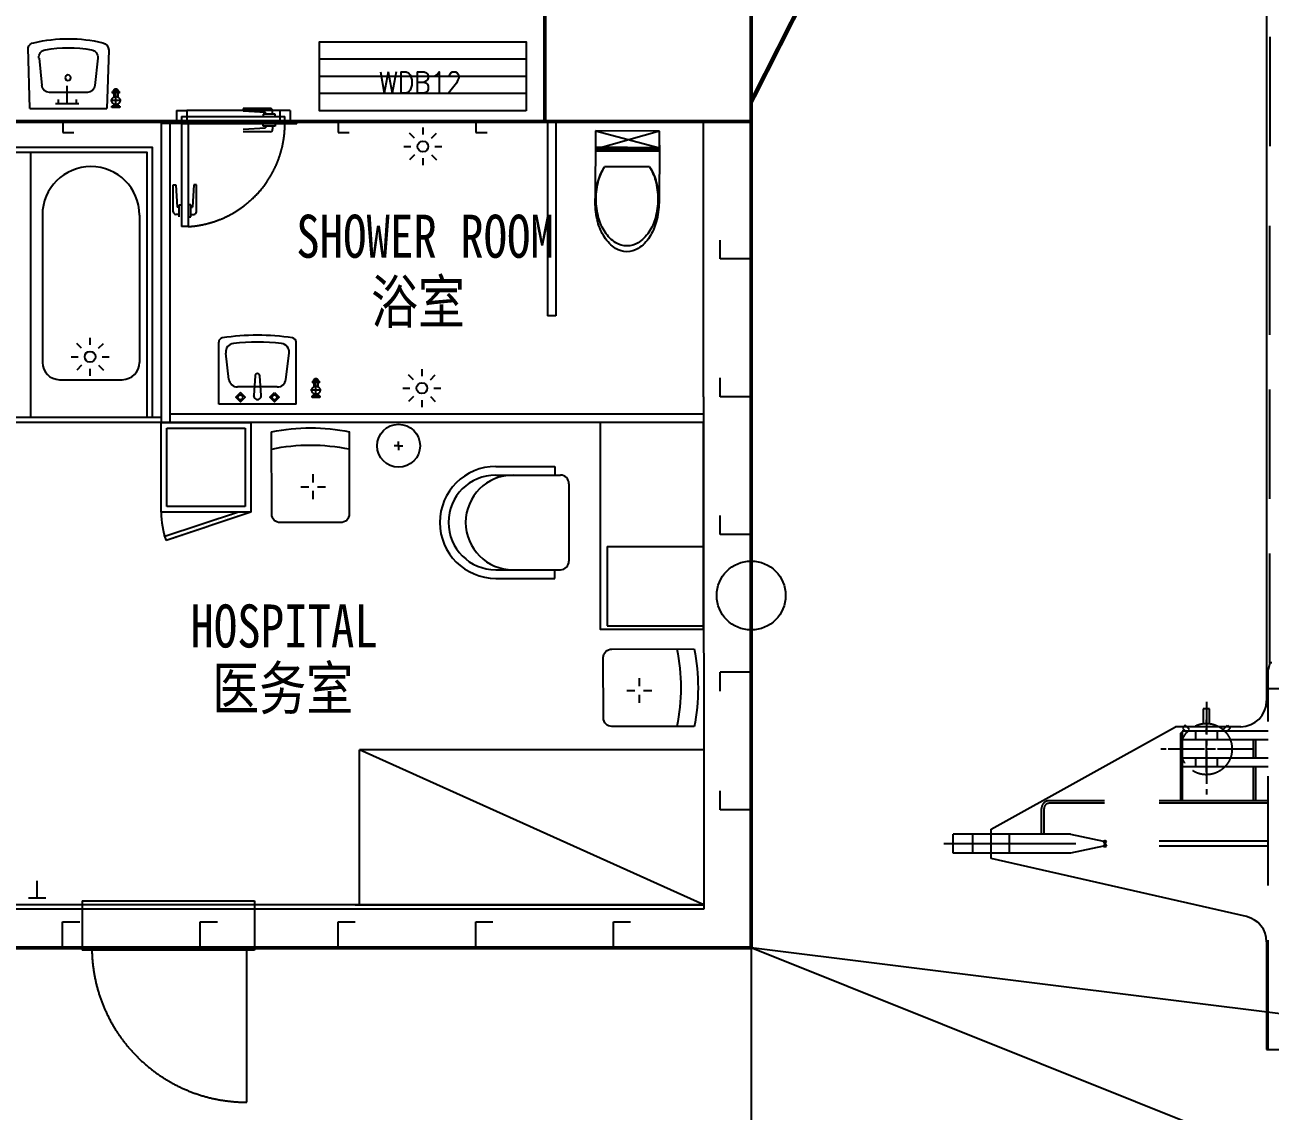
# Model space of a CAD drawing. Header units: millimetres. Extents: x -1838618 to -1600818, y -1770412 to -1553248.
# Drawn here: x -1804323 to -1797090, y -1729251 to -1722942 of the extents above; entities that cross this region are included whole.
import ezdxf
from ezdxf.enums import TextEntityAlignment as Align

# ---------------------------------------------------------------- set-up
doc = ezdxf.new("R2010")
doc.units = ezdxf.units.MM
doc.header["$LTSCALE"] = 100
for name, pattern in [('ACAD_ISO02W100', [15, 12, -3]), ('ACAD_ISO04W100', [30, 24, -3, 0, -3]), ('BORDER', [1.75, 1, -0.25, 0.25, -0.25]), ('CENTER', [2, 1.25, -0.25, 0.25, -0.25]), ('DASHEDSS', [0.175, 0.125, -0.05]), ('HC2-TOP$0$238-P33+P34-tv$0$DASHED2', [9.525, 6.35, -3.175]), ('HC2-TOP$0$CENTER2', [28.575, 19.05, -3.175, 3.175, -3.175]), ('HC2-TOP$0$DASHED2', [9.525, 6.35, -3.175]), ('HC2-TOP$0$PHANTOM', [63.5, 31.75, -6.35, 6.35, -6.35, 6.35, -6.35]), ('HIDDEN', [9.525, 6.35, -3.175]), ('PHANTOM2', [31.75, 15.875, -3.175, 3.175, -3.175, 3.175, -3.175])]:
    doc.linetypes.add(name, pattern=pattern)
for name, color, linetype in [('0-FURNITURE', 2, 'Continuous'), ('BUKLHEAD', 6, 'Continuous'), ('Eq', 4, 'PHANTOM2'), ('FUN', 3, 'Continuous'), ('Funno', 3, 'Continuous'), ('Furniture', 3, 'Continuous'), ('HC2-TOP$0$K1-CEN', 1, 'HC2-TOP$0$CENTER2'), ('HC2-TOP$0$K1-COMP_L', 140, 'HC2-TOP$0$PHANTOM'), ('HC2-TOP$0$K1-DASH', 2, 'HC2-TOP$0$DASHED2'), ('HC2-TOP$0$K2-DASH', 9, 'HC2-TOP$0$DASHED2'), ('HC2-TOP$0$SHAPE_L', 3, 'Continuous'), ('HC2-TOP$0$THICK_L', 3, 'Continuous'), ('TOITOR', 6, 'Continuous')]:
    doc.layers.add(name, color=color, linetype=linetype)
doc.styles.add('ROMANC', font='romans.shx', dxfattribs={"width": 0.85, "height": 150})
doc.styles.add('ROMANT', font='', dxfattribs={"width": 0.8})
doc.styles.get('ROMANT').set_extended_font_data('SimSun')

# ---------------------------------------------------------------- blocks, each defined once
blk = doc.blocks.new('HC2-TOP$0$CYL-280')
at = {"ltscale": 0.1}
for points in [[(-139.3, 122.3), (-122.3, 139.3), (-96.9, 113.8), (-113.8, 96.9)], [(-233, 18), (-233, -18), (-149, -18), (-149, 18)], [(-139.3, -122.3), (-122.3, -139.3), (-96.9, -113.8), (-113.8, -96.9)]]:
    blk.add_lwpolyline(points, close=True, dxfattribs=at)
blk.add_circle((0, 0), 149, dxfattribs=at)
at = {"layer": 'HC2-TOP$0$K1-CEN', "ltscale": 0.1}
for p, q in [((0, 275.2), (0, -275.2)), ((-275.2, 0), (275.2, 0))]:
    blk.add_line(p, q, dxfattribs=at)
blk = doc.blocks.new('A$C72DA127C')
at = {"color": 136, "linetype": 'HC2-TOP$0$238-P33+P34-tv$0$DASHED2', "lineweight": -2}
for p, q in [((-19895.7, -8353), (-19905.7, -8353)), ((-19905.7, -8353), (-19905.7, -8746)), ((-19395.7, -8343), (-19895.7, -8343)), ((-19895.7, -8343), (-19895.7, -8393)), ((-19895.7, -8353), (-19895.7, -8746)), ((-19395.7, -8393), (-19895.7, -8393)), ((-19482.7, -8499), (-19482.7, -8393)), ((-19467.7, -8499), (-19467.7, -8393)), ((-19895.7, -8499), (-19895.7, -8549)), ((-19395.7, -8499), (-19895.7, -8499)), ((-19395.7, -8549), (-19895.7, -8549)), ((-19482.7, -8746), (-19482.7, -8549)), ((-19467.7, -8746), (-19467.7, -8549)), ((-19395.7, -8746), (-20668.1, -8746)), ((-20713.1, -8941), (-20713.1, -8791)), ((-20698.1, -8941), (-20698.1, -8791)), ((-19395.7, -8761), (-20668.1, -8761)), ((-21112.7, -9051), (-21112.7, -8941)), ((-20545.7, -8941), (-21005.7, -8941)), ((-20898.7, -9051), (-20898.7, -8941)), ((-20545.7, -8941), (-20353.8, -8981)), ((-20353.8, -9011), (-20545.7, -9051)), ((-20345.7, -8995), (-20353.8, -8981)), ((-20345.7, -8997), (-20353.8, -9011)), ((-20345.7, -8995), (-20345.7, -8997)), ((-20343.7, -8995), (-20335.6, -8981)), ((-20343.7, -8995), (-20343.7, -8997)), ((-20343.7, -8997), (-20335.6, -9011)), ((-19395.7, -8981), (-20335.6, -8981)), ((-19395.7, -9011), (-20335.6, -9011)), ((-20545.7, -9051), (-21005.7, -9051))]:
    blk.add_line(p, q, dxfattribs=at)
at = {"color": 136, "linetype": 'Continuous', "lineweight": -2}
for p, q in [((-21225.7, -9051), (-21225.7, -8941)), ((-21005.7, -8941), (-21225.7, -8941)), ((-21225.7, -9051), (-21225.7, -8941)), ((-21005.7, -8941), (-21225.7, -8941)), ((-21005.7, -9051), (-21225.7, -9051)), ((-21005.7, -9051), (-21225.7, -9051))]:
    blk.add_line(p, q, dxfattribs=at)
at = {"color": 136, "linetype": 'HC2-TOP$0$238-P33+P34-tv$0$DASHED2', "lineweight": -2}
for centre, radius, start, end in [((-20668.1, -8791), 45, 90, 180), ((-20668.1, -8791), 30, 90, 180), ((-20344.7, -9017.9), 38, 76.18394, 103.81606), ((-20344.7, -8974.1), 38, 256.18394, 283.81606)]:
    blk.add_arc(centre, radius, start, end, dxfattribs=at)
at = {"layer": 'HC2-TOP$0$K1-CEN', "color": 136, "ltscale": 0.1}
for p, q in [((-19755.7, -8580.9), (-19755.7, -8276.1)), ((-19500.4, -8446), (-20008, -8446))]:
    blk.add_line(p, q, dxfattribs=at)
at = {"layer": 'HC2-TOP$0$K1-CEN', "color": 136, "ltscale": 0.5}
for p, q in [((-21005.7, -9071.1), (-21005.7, -8926.1)), ((-20513.3, -8996), (-21280.5, -8996))]:
    blk.add_line(p, q, dxfattribs=at)
at = {"layer": 'HC2-TOP$0$K1-CEN', "color": 136, "ltscale": 0.25}
blk.add_line((-21005.7, -9063.9), (-21005.7, -8933.4), dxfattribs=at)
at = {"layer": 'HC2-TOP$0$K1-DASH', "color": 136, "ltscale": 0.2}
for p, q in [((-19818.7, -8343), (-19818.7, -8393)), ((-19692.7, -8343), (-19692.7, -8393)), ((-19818.7, -8499), (-19818.7, -8549)), ((-19692.7, -8499), (-19692.7, -8549))]:
    blk.add_line(p, q, dxfattribs=at)
at = {"layer": 'HC2-TOP$0$K2-DASH', "color": 136}
for p, q in [((-19385.7, 454), (-19387.7, -5216)), ((-19387.7, -7946), (-19387.7, -5216)), ((-19387.7, -7946), (-19395.7, -7986)), ((-19375.7, -7946), (-19387.7, -7946)), ((-19395.7, -10191), (-19395.7, -7986))]:
    blk.add_line(p, q, dxfattribs=at)
at = {"layer": 'HC2-TOP$0$SHAPE_L', "color": 136}
for p, q in [((-19405.7, 8174), (-19405.7, -8166)), ((-21005.7, -8911), (-19935.7, -8316)), ((-19555.7, -8316), (-19935.7, -8316)), ((-21005.7, -9081), (-21005.7, -8911)), ((-19522.4, -9419.4), (-21005.7, -9081)), ((-19405.7, -9565.7), (-19405.7, -10191)), ((-19405.7, -10191), (-15165.7, -10191))]:
    blk.add_line(p, q, dxfattribs=at)
for centre, start, end in [((-19555.7, -8166), 270, 0), ((-19555.7, -9565.7), 0, 77.14751)]:
    blk.add_arc(centre, 150, start, end, dxfattribs=at)
at = {"layer": 'HC2-TOP$0$THICK_L', "color": 136}
blk.add_line((-18805.7, -8096), (-19405.7, -8096), dxfattribs=at)
at = {"layer": 'HC2-TOP$0$K1-COMP_L', "color": 136, "rotation": 270}
blk.add_blockref('HC2-TOP$0$CYL-280', (-19755.7, -8446), dxfattribs=at)
blk = doc.blocks.new('长板凳')
at = {"color": 2}
for p, q in [((1200, -100), (0, -100)), ((1200, -200), (0, -200)), ((1200, -300), (0, -300))]:
    blk.add_line(p, q, dxfattribs=at)
blk.add_lwpolyline([(1200, -400), (0, -400), (0, 0), (1200, 0)], close=True, dxfattribs=at)
blk = doc.blocks.new('沙发')
at = {"color": 2, "linetype": 'Continuous'}
for p, q in [((100, 325), (-243.791834, 325)), ((-243.791834, 325), (-243.791834, 275)), ((-325, -225), (-325, 225)), ((100, 275), (-275, 275)), ((100, -275), (-275, -275)), ((-243.791834, -325), (-243.791834, -275)), ((100, -325), (-243.791834, -325))]:
    blk.add_line(p, q, dxfattribs=at)
for centre, radius, start, end in [((100, 0), 325, 270, 90), ((-275, 225), 50, 90, 180), ((0, 0), 275, 270, 90), ((100, 0), 275, 270, 90), ((-275, -225), 50, 180, 270)]:
    blk.add_arc(centre, radius, start, end, dxfattribs=at)
blk = doc.blocks.new('*X8')
at = {"color": 0}
for p, q in [((37.5, 0), (37.5, 0)), ((56.25, 0), (56.25, 0)), ((75, 0), (75, 0)), ((93.75, 0), (93.75, 0)), ((84.375, -18.75), (84.375, -18.75)), ((103.125, -18.75), (103.125, -18.75)), ((121.875, -18.75), (121.875, -18.75)), ((131.25, -37.5), (131.25, -37.5)), ((140.625, -18.75), (140.625, -18.75)), ((150, -37.5), (150, -37.5)), ((168.75, -37.5), (168.75, -37.5)), ((178.125, -56.25), (178.125, -56.25)), ((187.5, -37.5), (187.5, -37.5)), ((196.875, -56.25), (196.875, -56.25)), ((206.25, -37.5), (206.25, -37.5)), ((215.625, -56.25), (215.625, -56.25)), ((234.375, -56.25), (234.375, -56.25)), ((243.75, -75), (243.75, -75)), ((253.125, -56.25), (253.125, -56.25)), ((262.5, -75), (262.5, -75)), ((281.25, -75), (281.25, -75)), ((300, -75), (300, -75)), ((290.625, -93.75), (290.625, -93.75)), ((309.375, -93.75), (309.375, -93.75)), ((328.125, -93.75), (328.125, -93.75)), ((337.5, -112.5), (337.5, -112.5)), ((346.875, -93.75), (346.875, -93.75)), ((356.25, -112.5), (356.25, -112.5)), ((375, -112.5), (375, -112.5)), ((384.375, -131.25), (384.375, -131.25)), ((393.75, -112.5), (393.75, -112.5)), ((403.125, -131.25), (403.125, -131.25)), ((412.5, -112.5), (412.5, -112.5)), ((421.875, -131.25), (421.875, -131.25)), ((440.625, -131.25), (440.625, -131.25)), ((450, -150), (450, -150)), ((459.375, -131.25), (459.375, -131.25)), ((468.75, -150), (468.75, -150)), ((487.5, -150), (487.5, -150)), ((496.875, -168.75), (496.875, -168.75)), ((506.25, -150), (506.25, -150)), ((515.625, -168.75), (515.625, -168.75)), ((534.375, -168.75), (534.375, -168.75)), ((553.125, -168.75), (553.125, -168.75)), ((543.75, -187.5), (543.75, -187.5)), ((562.5, -187.5), (562.5, -187.5))]:
    blk.add_line(p, q, dxfattribs=at)
blk = doc.blocks.new('冰箱')
at = {"color": 2}
for p, q in [((0, 520), (491.1, 684.2)), ((70.2, 520), (503.6, 663.2))]:
    blk.add_line(p, q, dxfattribs=at)
at = {"color": 2, "ltscale": 3}
blk.add_lwpolyline([(0, 520), (520, 520), (520, 0), (0, 0)], close=True, dxfattribs=at)
at = {"color": 2, "linetype": 'HIDDEN', "ltscale": 3}
blk.add_lwpolyline([(32, 488), (488, 488), (488, 32), (32, 32)], close=True, dxfattribs=at)
at = {"color": 2}
blk.add_arc((40, 520), 480, 0, 20, dxfattribs=at)
at = {"color": 2, "xscale": -0.8000000000465661, "yscale": 0.7999999999883585, "zscale": 0.8, "rotation": 180}
blk.add_blockref('*X8', (-3.2, 524.5), dxfattribs=at)
blk = doc.blocks.new('ref')
at = {"color": 2, "rotation": 270}
blk.add_blockref('冰箱', (0, 0), dxfattribs=at)
blk = doc.blocks.new('餐用椅子')
at = {"color": 2, "linetype": 'Continuous'}
for p, q in [((0, 0), (-477.3, 0.4)), ((-527.3, -49.6), (-527.6, -399.6)), ((-477.6, -449.6), (-0.3, -450))]:
    blk.add_line(p, q, dxfattribs=at)
at = {"color": 1, "linetype": 'CENTER', "ltscale": 54.848087}
for p, q in [((-319, -183.9), (-319, -136.4)), ((-391.4, -208.8), (-343.9, -208.8)), ((-294.1, -208.8), (-246.6, -208.8)), ((-319, -281.2), (-319, -233.7))]:
    blk.add_line(p, q, dxfattribs=at)
at = {"color": 2, "linetype": 'Continuous'}
for centre, radius, start, end in [((-477.3, -49.6), 50, 89.95316, 179.95316), ((-1203.2, -224.1), 1125.8, 348.4294, 11.48733), ((-1116.5, -222.8), 1139.1, 348.49685, 11.41983), ((-477.6, -399.6), 50, 179.95316, 269.95316)]:
    blk.add_arc(centre, radius, start, end, dxfattribs=at)
blk = doc.blocks.new('A$C11571D88')
at = {"color": 7}
for p, q in [((0, 0), (0, 450)), ((0, 450), (360, 450)), ((100, 109.4), (100, 340.6)), ((164.5, 238.5), (50.3, 246.7)), ((50.3, 203.3), (164.5, 211.5)), ((0, 0), (360, 0))]:
    blk.add_line(p, q, dxfattribs=at)
at = {"color": 7, "linetype": 'Continuous'}
for p, q in [((144, 390.2), (296.9, 408.8)), ((144, 59.8), (296.9, 41.2))]:
    blk.add_line(p, q, dxfattribs=at)
at = {"color": 7}
for points in [[(66.7, 324), (39.7, 351), (12.7, 324), (39.7, 297)], [(66.7, 126), (39.7, 99), (12.7, 126), (39.7, 153)]]:
    blk.add_lwpolyline(points, close=True, dxfattribs=at)
for centre in [(39.7, 324), (39.7, 126)]:
    blk.add_circle(centre, 14.2, dxfattribs=at)
at = {"color": 7, "linetype": 'Continuous'}
for centre, radius, start, end in [((360, 425), 25, 8.60238, 90), ((150, 340.6), 50, 96.9397, 180), ((302.9, 359.2), 50, 6.05634, 96.9397), ((-962.1, 225), 1322.1, 353.94366, 6.05634), ((-962.1, 225), 1362.1, 351.39762, 8.60238), ((150, 109.4), 50, 180, 263.0603), ((302.9, 90.8), 50, 263.0603, 353.94366), ((360, 25), 25, 269.99981, 351.39762)]:
    blk.add_arc(centre, radius, start, end, dxfattribs=at)
at = {"color": 7}
for centre, radius, start, end in [((48.7, 225), 21.8, 85.87714, 274.12286), ((163.5, 225), 13.5, 274.12286, 85.87714)]:
    blk.add_arc(centre, radius, start, end, dxfattribs=at)
blk = doc.blocks.new('A$C442A13E5')
at = {"layer": 'FUN'}
for p, q in [((0, 100), (100, 100)), ((50, 100), (50, 0))]:
    blk.add_line(p, q, dxfattribs=at)
blk = doc.blocks.new('SHUILONGTOU')
at = {"layer": 'Eq'}
for p, q in [((0, -117.3), (0, 0)), ((30.9, -72.3), (-30.9, -72.3)), ((-24.5, -23.5), (24.5, -23.5)), ((-12, -23.5), (-12, -51.8)), ((12, -23.5), (12, -51.8)), ((22.7, -105.2), (-22.7, -105.2)), ((-12, -92.7), (-12, -105.2)), ((12, -92.7), (12, -105.2))]:
    blk.add_line(p, q, dxfattribs=at)
blk.add_lwpolyline([(22.7, -105.2), (22.7, -113.4), (-22.7, -113.4), (-22.7, -105.2)], dxfattribs=at)
blk.add_circle((0, -72.3), 23.7, dxfattribs=at)
for radius, start, end in [(17.3, 313.67497, 226.32503), (12, 0, 180)]:
    blk.add_arc((0, -23.5), radius, start, end, dxfattribs=at)
blk = doc.blocks.new('A$C5F016680')
at = {"color": 2}
for p, q in [((405.2, 457.4), (52.9, 468.4)), ((111.9, 404.9), (271.7, 388.6)), ((311.3, 123.6), (311.3, 344.8)), ((378.6, 292.3), (352.4, 292.3)), ((378.6, 174.3), (378.6, 308.7)), ((378.6, 241.5), (273.8, 241.5)), ((378.6, 187.4), (352.4, 187.4)), ((111.9, 63.5), (271.7, 79.8)), ((67.2, 0), (405.2, 10.6))]:
    blk.add_line(p, q, dxfattribs=at)
at = {"color": 2, "ltscale": 10}
blk.add_line((405.2, 457.4), (405.2, 10.6), dxfattribs=at)
at = {"color": 2}
blk.add_circle((226.1, 236.5), 16.4, dxfattribs=at)
for centre, radius, start, end in [((63.8, 428.5), 41.4, 105.36845, 172.36057), ((874.2, 234.2), 874.5, 166.79246, 193.20922), ((841.4, 234.2), 788.9, 170.22858, 189.7732), ((107.4, 361.2), 44, 84.16976, 170.90302), ((267.3, 344.8), 44, 0, 84.16976), ((107.4, 107.3), 44, 189.09698, 275.83024), ((267.3, 123.6), 44, 275.83024, 0), ((65.8, 44), 44, 192.5848, 271.86768)]:
    blk.add_arc(centre, radius, start, end, dxfattribs=at)
blk = doc.blocks.new('UPDEC')
at = {"color": 6}
blk.add_line((-4316.3, -4800, 689.9), (-4316.3, -24000, 689.9), dxfattribs=at)
at = {"color": 6, "lineweight": 50}
for p, q in [((-4316.3, -4800, 689.9), (-4316.3, -24000, 689.9)), ((-5515.7, -19200, 689.9), (-5515.7, -17100, 689.9)), ((-4316.3, -19200, 689.9), (-9916.3, -19200, 689.9)), ((-4316.3, -24000, 689.9), (-20316.3, -24000, 689.9))]:
    blk.add_line(p, q, dxfattribs=at)
at = {"color": 2}
for p, q in [((-7654.8, -19137.7, 689.9), (-7594.8, -19137.7, 689.9)), ((-7654.8, -19137.7, 689.9), (-7654.8, -19202.8, 689.9)), ((-6994.8, -19137.7, 689.9), (-7594.8, -19137.7, 689.9)), ((-7594.8, -19137.7, 689.9), (-7594.8, -19212.8, 689.9)), ((-7111.1, -19124.6, 689.9), (-7267.9, -19124.6, 689.9)), ((-7267.9, -19124.6, 689.9), (-7267.9, -19139.6, 689.9)), ((-7267.9, -19139.6, 689.9), (-7138.1, -19147.3, 689.9)), ((-7081.8, -19157.8, 689.9), (-7151.6, -19157.8, 689.9)), ((-7151.6, -19157.8, 689.9), (-7151.6, -19172.8, 689.9)), ((-7138.1, -19157.8, 689.9), (-7138.1, -19147.3, 689.9)), ((-7096.1, -19157.8, 689.9), (-7096.1, -19139.6, 689.9)), ((-7081.8, -19172.8, 689.9), (-7081.8, -19157.8, 689.9)), ((-7054.7, -19137.7, 689.9), (-7054.7, -19212.8, 689.9)), ((-6994.8, -19137.7, 689.9), (-6994.8, -19202.8, 689.9)), ((-7624.8, -19212.8, 689.9), (-7743.6, -19212.8, 689.9)), ((-7743.6, -19212.8, 689.9), (-7743.6, -20950, 689.9)), ((-7624.8, -19202.8, 689.9), (-7693.6, -19202.8, 689.9)), ((-7693.6, -19202.8, 689.9), (-7693.6, -19212.8, 689.9)), ((-7693.6, -19212.8, 689.9), (-7693.6, -20950, 689.9)), ((-7624.8, -19172.8, 689.9), (-7024.8, -19172.8, 689.9)), ((-7624.8, -19172.8, 689.9), (-7624.8, -19212.8, 689.9)), ((-7624.8, -19212.8, 689.9), (-7024.8, -19212.8, 689.9)), ((-7267.9, -19246, 689.9), (-7138.1, -19238.3, 689.9)), ((-7151.6, -19227.8, 689.9), (-7151.6, -19212.8, 689.9)), ((-7081.8, -19227.8, 689.9), (-7151.6, -19227.8, 689.9)), ((-7138.1, -19227.8, 689.9), (-7138.1, -19238.3, 689.9)), ((-7096.1, -19227.8, 689.9), (-7096.1, -19246, 689.9)), ((-7081.8, -19212.8, 689.9), (-7081.8, -19227.8, 689.9)), ((-7024.8, -19212.8, 689.9), (-7024.8, -19172.8, 689.9)), ((-7024.8, -19212.8, 689.9), (-6954.8, -19212.8, 689.9)), ((-6954.8, -19202.8, 689.9), (-6994.8, -19202.8, 689.9)), ((-6954.8, -19202.8, 689.9), (-6954.8, -19212.8, 689.9)), ((-5176.3, -19200, 689.9), (-4316.3, -19200, 689.9)), ((-7111.1, -19261, 689.9), (-7267.9, -19261, 689.9)), ((-5221.4, -19256, 689.9), (-5222.3, -19668.3, 689.9)), ((-4848.3, -19256.4, 689.9), (-5221.4, -19255.6, 689.9)), ((-5221.4, -19256, 689.9), (-4847.9, -19354.2, 689.9)), ((-4848.3, -19256.4, 689.9), (-5219.2, -19361.9, 689.9)), ((-4847.9, -19354.2, 689.9), (-4848.3, -19256.4, 689.9)), ((-5221.1, -19348.2, 689.9), (-4848, -19351.5, 689.9)), ((-4850.1, -19354.2, 689.9), (-5221.1, -19353.6, 689.9)), ((-4848.1, -19364.2, 689.9), (-5220.2, -19363.6, 689.9)), ((-4848.2, -19374.2, 689.9), (-5220.2, -19373.6, 689.9)), ((-4847.9, -19337.5, 689.9), (-4850.5, -19677.2, 689.9)), ((-4906, -19464.7, 689.9), (-5168, -19464.3, 689.9)), ((-7672.9, -19725.3, 689.9), (-7672.9, -19568.5, 689.9)), ((-7672.9, -19568.5, 689.9), (-7657.9, -19568.5, 689.9)), ((-7657.9, -19568.5, 689.9), (-7650.3, -19698.3, 689.9)), ((-7553.6, -19568.5, 689.9), (-7561.2, -19698.3, 689.9)), ((-7538.6, -19568.5, 689.9), (-7553.6, -19568.5, 689.9)), ((-7538.6, -19725.3, 689.9), (-7538.6, -19568.5, 689.9)), ((-7639.8, -19740.3, 689.9), (-7657.9, -19740.3, 689.9)), ((-7639.8, -19698.3, 689.9), (-7650.3, -19698.3, 689.9)), ((-7639.8, -19684.8, 689.9), (-7624.8, -19684.8, 689.9)), ((-7639.8, -19754.6, 689.9), (-7639.8, -19684.8, 689.9)), ((-7571.8, -19684.8, 689.9), (-7586.8, -19684.8, 689.9)), ((-7571.8, -19754.6, 689.9), (-7571.8, -19684.8, 689.9)), ((-7571.8, -19698.3, 689.9), (-7561.2, -19698.3, 689.9)), ((-7571.8, -19740.3, 689.9), (-7553.6, -19740.3, 689.9)), ((-7586.8, -19754.6, 689.9), (-7571.8, -19754.6, 689.9)), ((-4593.4, -20900, 1168.1), (-7693.6, -20900, 689.9)), ((-4593.3, -20950, 1168.3), (-7743.6, -20950, 689.9)), ((-6364.4, -21084.3, 689.9), (-6389.4, -21084.3, 689.9)), ((-6364.4, -21084.3, 689.9), (-6389.4, -21084.3, 689.9)), ((-6364.4, -21084.3, 689.9), (-6364.4, -21059.3, 689.9)), ((-6364.4, -21084.3, 689.9), (-6339.4, -21084.3, 689.9)), ((-6364.4, -21084.3, 689.9), (-6364.4, -21109.3, 689.9)), ((-6364.4, -21084.3, 689.9), (-6339.4, -21084.3, 689.9)), ((-4591.3, -23775.3, 689.9), (-9791.3, -23775.3, 689.9)), ((-4616.3, -23750.3, 689.9), (-9766.3, -23750.3, 689.9)), ((-8201.7, -23727.4, 689.9), (-7201.9, -23727.4, 689.9)), ((-8201.7, -23727.4, 689.9), (-8201.7, -24014.6, 689.9)), ((-7201.9, -23727.4, 689.9), (-7201.9, -24014.6, 689.9)), ((-6616.3, -23750.3, 689.9), (-4592.7, -23750.3, 689.9)), ((-7201.9, -24014.6, 689.9), (-8201.7, -24014.6, 689.9))]:
    blk.add_line(p, q, dxfattribs=at)
at = {"color": 2, "linetype": 'BORDER', "ltscale": 200}
for p, q in [((-7624.8, -19212.8, 689.9), (-7624.8, -19811.6, 689.9)), ((-7586.8, -19212.8, 689.9), (-7586.8, -19811.6, 689.9)), ((-7246.1, -24897.2, 689.9), (-7246.1, -24014.6, 689.9))]:
    blk.add_line(p, q, dxfattribs=at)
for p, q in [((-5500.2, -19200, 689.9), (-5500.2, -20329.3, 689.9)), ((-5450.2, -19200, 689.9), (-5450.2, -20329.3, 689.9)), ((-5450.2, -20329.3, 689.9), (-5500.2, -20329.3, 689.9))]:
    blk.add_line(p, q)
at = {"color": 2, "ltscale": 300}
for q in [(-4593.4, -19200, 689.9), (-4591.3, -23775.3, 689.9)]:
    blk.add_line((-4593.4, -20800, 1168.1), q, dxfattribs=at)
at = {"color": 2, "linetype": 'DASHEDSS', "ltscale": 200}
for p, q in [((-5153.3, -21670, 1168.3), (-4593.3, -21670, 1168.3)), ((-5153.3, -21670, 1168.3), (-5153.3, -22130, 1168.3)), ((-5153.3, -22130, 1168.3), (-4593.3, -22130, 1168.3))]:
    blk.add_line(p, q, dxfattribs=at)
at = {"color": 1, "linetype": 'ACAD_ISO04W100', "ltscale": 5}
blk.add_line((-4591.3, -23750.9, 693.8), (-6591.3, -22849.9, 693.8), dxfattribs=at)
at = {"color": 2, "ltscale": 10}
blk.add_line((-8364.8, -23750.3, 689.9), (-9766.3, -23750.3, 689.9), dxfattribs=at)
at = {"color": 2, "const_width": 25, "elevation": 590}
blk.add_lwpolyline([(-4316.3, -19087.6), (-4029.7, -18521.8)], dxfattribs=at)
at = {"color": 2, "elevation": 590}
for points in [[(-5037.8, -19957.7, -0.144695), (-5103.7, -19938.1, -0.107175), (-5168.5, -19872.8, -0.077657), (-5207.4, -19783.7, -0.064823), (-5222.3, -19668.3, -0.064823), (-5207.1, -19552.9, -0.07727), (-5168, -19464.3, -0.107175)], [(-5037.8, -19923.8, -0.141105), (-5102.1, -19905.2, -0.107148), (-5164.6, -19843.9, -0.079264), (-5202.5, -19759.7, -0.066778), (-5216.9, -19651.3, -0.066778), (-5202.2, -19542.9, -0.073776), (-5167.5, -19464.3, -0.107148)], [(-4906, -19464.7, -0.07727), (-4867.3, -19553.5, -0.064823), (-4852.5, -19668.9, -0.064823), (-4867.7, -19784.2, -0.077657), (-4907, -19873.2, -0.107175), (-4971.9, -19938.3, -0.144695), (-5037.8, -19957.7, -0.144695)], [(-4906.6, -19464.7, -0.073776), (-4872.2, -19543.5, -0.066778), (-4857.8, -19651.9, -0.066778), (-4872.5, -19760.3, -0.079264), (-4910.7, -19844.3, -0.107148), (-4973.4, -19905.4, -0.141105), (-5037.8, -19923.8, -0.141105)]]:
    blk.add_lwpolyline(points, format="xyb", dxfattribs=at)
at = {"color": 2}
for centre, radius in [((-6364.4, -21084.3, 689.9), 125), ((-4316.3, -21954.1, 689.9), 200)]:
    blk.add_circle(centre, radius, dxfattribs=at)
for centre, start, end in [((-7111.1, -19139.6, 590), 0, 90), ((-7111.1, -19246, 590), 270, 0), ((-7657.9, -19725.3, 590), 180, 270), ((-7553.6, -19725.3, 590), 270, 0)]:
    blk.add_arc(centre, 15, start, end, dxfattribs=at)
at = {"color": 2, "linetype": 'BORDER', "ltscale": 200}
for centre, radius, start, end in [((-7624.8, -19212.8, 590), 600, 273.63116, 0), ((-7246.1, -23997.2, 1180), 900, 181.10606, 270)]:
    blk.add_arc(centre, radius, start, end, dxfattribs=at)
at = {"color": 6}
blk.add_open_spline([(-33316.3, -21460, 590), (-32252.5, -21954.9, 590), (-30832.1, -22615.6, 590), (-28329, -23709.8, 590), (-26353.8, -24561, 590), (-23850.2, -25533.5, 590), (-20996.3, -26466.2, 590), (-17254.8, -27448.3, 590), (-12938.5, -28203.8, 590), (-8624.2, -28611.4, 590), (-4318, -28784.6, 590), (-1444.3, -28797.4, 590), (-5.4, -28800, 590), (0, -28800, 590)], degree=3, knots=[0, 0, 0, 0, 3519.832382, 4699.165481, 8195.47625, 9971.253304, 12754.816435, 17198.283734, 21564.062776, 25884.915636, 30188.93769, 34489.13401, 34505.453236, 34505.453236, 34505.453236, 34505.453236], dxfattribs=at)
at = {"layer": '0-FURNITURE'}
for p in [(-6591.3, -23750.9, 693.8), (-4592, -22849.9, 693.8)]:
    blk.add_line(p, (-6591.3, -22849.9, 693.8), dxfattribs=at)
at = {"layer": '0-FURNITURE', "elevation": 1365.5}
blk.add_lwpolyline([(-5193.3, -20950), (-5193.3, -22150), (-4593.3, -22150), (-4593.3, -20950)], close=True, dxfattribs=at)
at = {"layer": 'BUKLHEAD', "ltscale": 10}
for p, q in [((-8315.7, -19200, 689.9), (-8315.7, -19265, 689.9)), ((-6715.7, -19200, 689.9), (-6715.7, -19265, 689.9)), ((-5915.7, -19200, 689.9), (-5915.7, -19265, 689.9)), ((-8315.7, -19265, 689.9), (-8250.7, -19265, 689.9)), ((-6715.7, -19265, 689.9), (-6650.7, -19265, 689.9)), ((-5915.7, -19265, 689.9), (-5850.7, -19265, 689.9)), ((-4496.3, -19999.4, 689.9), (-4496.3, -19889.4, 689.9)), ((-4316.3, -19999.4, 689.9), (-4496.3, -19999.4, 689.9)), ((-4496.3, -20799.4, 689.9), (-4496.3, -20689.4, 689.9)), ((-4316.3, -20799.4, 689.9), (-4496.3, -20799.4, 689.9)), ((-4496.3, -21599.4, 689.9), (-4496.3, -21489.4, 689.9)), ((-4316.3, -21599.4, 689.9), (-4496.3, -21599.4, 689.9)), ((-4316.3, -22399.4, 689.9), (-4496.3, -22399.4, 689.9)), ((-4496.3, -22509.4, 689.9), (-4496.3, -22399.4, 689.9)), ((-4496.3, -23199.4, 689.9), (-4496.3, -23089.4, 689.9)), ((-4316.3, -23199.4, 689.9), (-4496.3, -23199.4, 689.9)), ((-8316.3, -24000, 689.9), (-8316.3, -23850, 689.9)), ((-8316.3, -23850, 689.9), (-8216.3, -23850, 689.9)), ((-7516.3, -24000, 689.9), (-7516.3, -23850, 689.9)), ((-7516.3, -23850, 689.9), (-7416.3, -23850, 689.9)), ((-6716.3, -24000, 689.9), (-6716.3, -23850, 689.9)), ((-6716.3, -23850, 689.9), (-6616.3, -23850, 689.9)), ((-5916.3, -24000, 689.9), (-5916.3, -23850, 689.9)), ((-5916.3, -23850, 689.9), (-5816.3, -23850, 689.9)), ((-5116.3, -24000, 689.9), (-5116.3, -23850, 689.9)), ((-5116.3, -23850, 689.9), (-5016.3, -23850, 689.9))]:
    blk.add_line(p, q, dxfattribs=at)
at = {"layer": 'TOITOR', "color": 4, "linetype": 'ByBlock'}
for p, q in [((-6222.9, -19236.2, 689.9), (-6222.9, -19276.7, 689.9)), ((-6272.2, -19297.1, 689.9), (-6300.8, -19268.5, 689.9)), ((-6173.7, -19297.1, 689.9), (-6145, -19268.5, 689.9)), ((-8501.6, -20920, 689.9), (-8501.6, -19380, 689.9)), ((-6333, -19346.2, 689.9), (-6292.5, -19346.2, 689.9)), ((-6153.4, -19346.2, 689.9), (-6112.9, -19346.2, 689.9)), ((-6272.2, -19395.3, 689.9), (-6300.8, -19424, 689.9)), ((-6222.9, -19414.8, 689.9), (-6222.9, -19455.3, 689.9)), ((-6173.7, -19395.3, 689.9), (-6145, -19424, 689.9)), ((-8433.5, -19744.4, 689.9), (-8433.5, -20600.5, 689.9)), ((-7869.7, -19744.4, 689.9), (-7869.7, -20600.5, 689.9)), ((-7869.7, -19744.4, 689.9), (-7869.7, -20600.5, 689.9)), ((-8156.5, -20497.8, 689.9), (-8156.5, -20457.3, 689.9)), ((-8205.7, -20518.2, 689.9), (-8234.4, -20489.5, 689.9)), ((-8107.3, -20518.2, 689.9), (-8078.6, -20489.5, 689.9)), ((-8266.6, -20567.3, 689.9), (-8226.1, -20567.3, 689.9)), ((-8087, -20567.3, 689.9), (-8046.5, -20567.3, 689.9)), ((-8205.7, -20616.4, 689.9), (-8234.4, -20645.1, 689.9)), ((-8156.5, -20677.4, 689.9), (-8156.5, -20636.9, 689.9)), ((-8107.3, -20616.4, 689.9), (-8078.6, -20645.1, 689.9)), ((-6278, -20700.8, 689.9), (-6306.7, -20672.1, 689.9)), ((-6228.8, -20639.8, 689.9), (-6228.8, -20680.3, 689.9)), ((-6179.5, -20700.8, 689.9), (-6150.9, -20672.1, 689.9)), ((-8333.5, -20700.5, 689.9), (-7969.7, -20700.5, 689.9)), ((-6338.8, -20749.9, 689.9), (-6298.3, -20749.9, 689.9)), ((-6159.2, -20749.9, 689.9), (-6118.7, -20749.9, 689.9)), ((-6278, -20799, 689.9), (-6306.7, -20827.7, 689.9)), ((-6228.8, -20819.4, 689.9), (-6228.8, -20859.9, 689.9)), ((-6179.5, -20799, 689.9), (-6150.9, -20827.7, 689.9))]:
    blk.add_line(p, q, dxfattribs=at)
at = {"layer": 'TOITOR', "color": 2, "linetype": 'ByBlock'}
blk.add_line((-7586.8, -19811.6, 689.9), (-7624.8, -19811.6, 689.9), dxfattribs=at)
at = {"layer": 'TOITOR', "color": 4, "linetype": 'ByBlock', "elevation": 689.9}
for points in [[(-7743.6, -20950), (-9796.5, -20950), (-9796.5, -19350), (-7796.5, -19350)], [(-7743.6, -20920), (-9766.5, -20920), (-9766.5, -19380), (-7826.5, -19380)], [(-8286.5, -19350), (-7796.5, -19350), (-7796.5, -20920)], [(-8286.5, -19380), (-7826.5, -19380), (-7826.5, -20920)]]:
    blk.add_lwpolyline(points, dxfattribs=at)
at = {"layer": 'TOITOR', "color": 4, "linetype": 'ByBlock'}
for centre in [(-6222.9, -19346.2, 1180), (-8156.5, -20567.3, 689.9), (-6228.8, -20749.9, 1180)]:
    blk.add_circle(centre, 31.3, dxfattribs=at)
for centre, radius, start, end in [((-8151.6, -19744.4, 689.9), 281.9, 0, 180), ((-8333.5, -20600.5, 689.9), 100, 180, 270), ((-7969.7, -20600.5, 689.9), 100, 270, 0), ((-7969.7, -20600.5, 689.9), 100, 270, 0)]:
    blk.add_arc(centre, radius, start, end, dxfattribs=at)
at = {"color": 2, "ltscale": 10, "xscale": -1, "rotation": 90}
blk.add_blockref('A$C5F016680', (-8048.3, -18720.3, 689.9), dxfattribs=at)
at = {"color": 2}
blk.add_blockref('长板凳', (-6824.1, -18738.7, 1180), dxfattribs=at)
at = {"color": 2, "linetype": 'Continuous', "rotation": 90}
blk.add_blockref('A$C11571D88', (-6959.5, -20842.6, 1180), dxfattribs=at)
at = {"color": 2, "ltscale": 10}
for name, p, rotation in [('ref', (-7223.6, -20950, 689.9), 270), ('沙发', (-5699.7, -21529.7, 2950), 180)]:
    blk.add_blockref(name, p, dxfattribs=dict(at, rotation=rotation))
at = {"color": 6, "xscale": -1}
for p, rotation in [((-6651.7, -21003, 99.9), 270), ((-4647.5, -22714.5, 689.9), 180)]:
    blk.add_blockref('餐用椅子', p, dxfattribs=dict(at, rotation=rotation))
at = {"layer": 'Furniture'}
for p in [(-8006.8, -19007, 689.9), (-6844.5, -20689.7, 689.9)]:
    blk.add_blockref('SHUILONGTOU', p, dxfattribs=at)
at = {"layer": 'Furniture', "xscale": -1, "rotation": 180}
blk.add_blockref('A$C442A13E5', (-8514.3, -23610.5, 689.9), dxfattribs=at)
at = {"color": 2, "style": 'ROMANT', "width": 0.8}
for s, p in [('SHOWER ROOM', (-6210.4, -19867.3, 1180)), ('浴室', (-6251.9, -20241.5, 1180)), ('HOSPITAL', (-7029.4, -22131.1, 1180)), ('医务室', (-7037.6, -22486.2, 1180))]:
    blk.add_text(s, height=250, dxfattribs=at).set_placement(p, align=Align.MIDDLE)
at = {"layer": 'Funno', "style": 'ROMANC', "width": 0.85}
blk.add_text('WDB12', height=125, dxfattribs=at).set_placement((-6237.8, -19037, -1570.2), align=Align.CENTER)

msp = doc.modelspace()

# ---------------------------------------------------------------- linework, layer by layer
at = {"color": 6}
msp.add_line((-1800104.3, -1709102), (-1800104.3, -1728302), dxfattribs=at)
at = {"color": 5, "linetype": 'ACAD_ISO02W100', "ltscale": 20}
for p, q in [((-1800104.3, -1728302), (-1800104.3, -1733061)), ((-1796904.3, -1728702), (-1800104.3, -1728302))]:
    msp.add_line(p, q, dxfattribs=at)
at = {"color": 9, "linetype": 'ACAD_ISO04W100', "ltscale": 100}
msp.add_line((-1796405.3, -1729783.2), (-1800104.3, -1728302), dxfattribs=at)
at = {"color": 6}
msp.add_open_spline([(-1829104.3, -1725762), (-1828040.4, -1726256.9), (-1826620.1, -1726917.6), (-1824116.9, -1728011.9), (-1822141.8, -1728863), (-1819638.2, -1729835.5), (-1816784.2, -1730768.3), (-1813042.8, -1731750.4), (-1808726.4, -1732505.9), (-1804412.2, -1732913.4), (-1800105.9, -1733086.6), (-1797232.3, -1733099.5), (-1795793.4, -1733102), (-1795788, -1733102)], degree=3, knots=[0, 0, 0, 0, 3519.832382, 4699.165481, 8195.47625, 9971.253304, 12754.816435, 17198.283734, 21564.062776, 25884.915636, 30188.93769, 34489.13401, 34505.453236, 34505.453236, 34505.453236, 34505.453236], dxfattribs=at)

# ---------------------------------------------------------------- block references
for name, p in [('UPDEC', (-1795788, -1704302)), ('A$C72DA127C', (-1777704.3, -1718702))]:
    msp.add_blockref(name, p)

doc.saveas('drawing.dxf')
